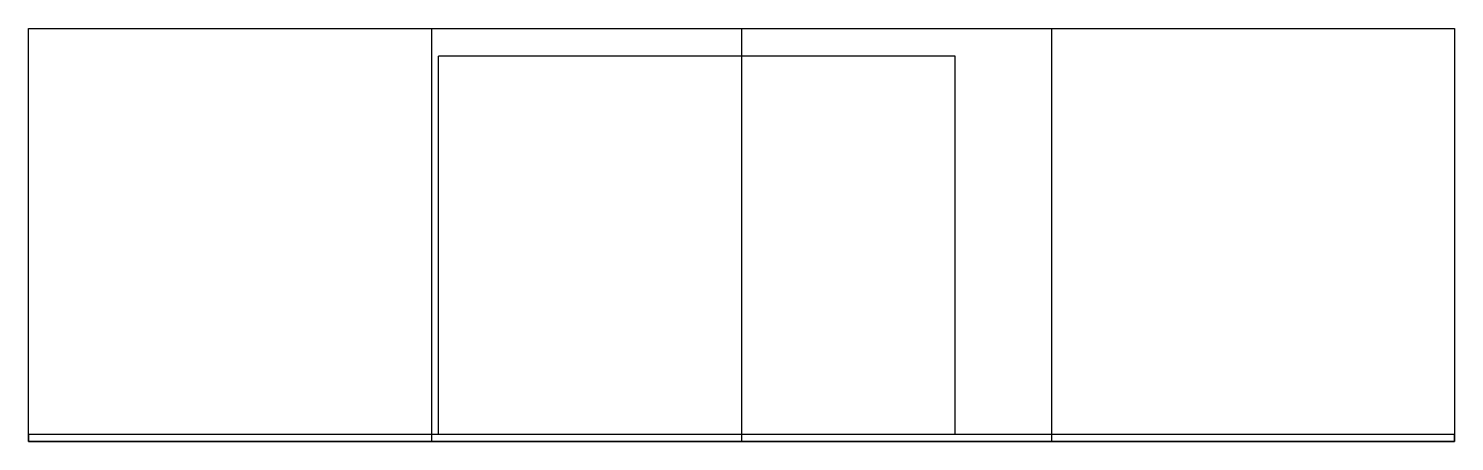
# Model space of a CAD drawing. Header units: millimetres. Extents: x 0 to 414, y 0 to 120.
import ezdxf

# ---------------------------------------------------------------- set-up
doc = ezdxf.new("R2010")
doc.units = ezdxf.units.MM
doc.layers.get('0').update_dxf_attribs({"linetype": 'CONTINUOUS'})

msp = doc.modelspace()

# ---------------------------------------------------------------- linework, layer by layer
for p, q in [((117, 120), (117, 0)), ((207, 120), (207, 0)), ((297, 120), (297, 0)), ((269, 112), (119, 112)), ((119, 2), (119, 112)), ((269, 2), (269, 112)), ((117, 110), (117, 108.5)), ((297, 110), (297, 108.5)), ((269, 2), (119, 2))]:
    msp.add_line(p, q)
for points in [[(0, 120), (414, 120), (414, 0), (0, 0)], [(0, 0), (414, 0), (414, 2), (0, 2)]]:
    msp.add_lwpolyline(points, close=True)

doc.saveas('drawing.dxf')
